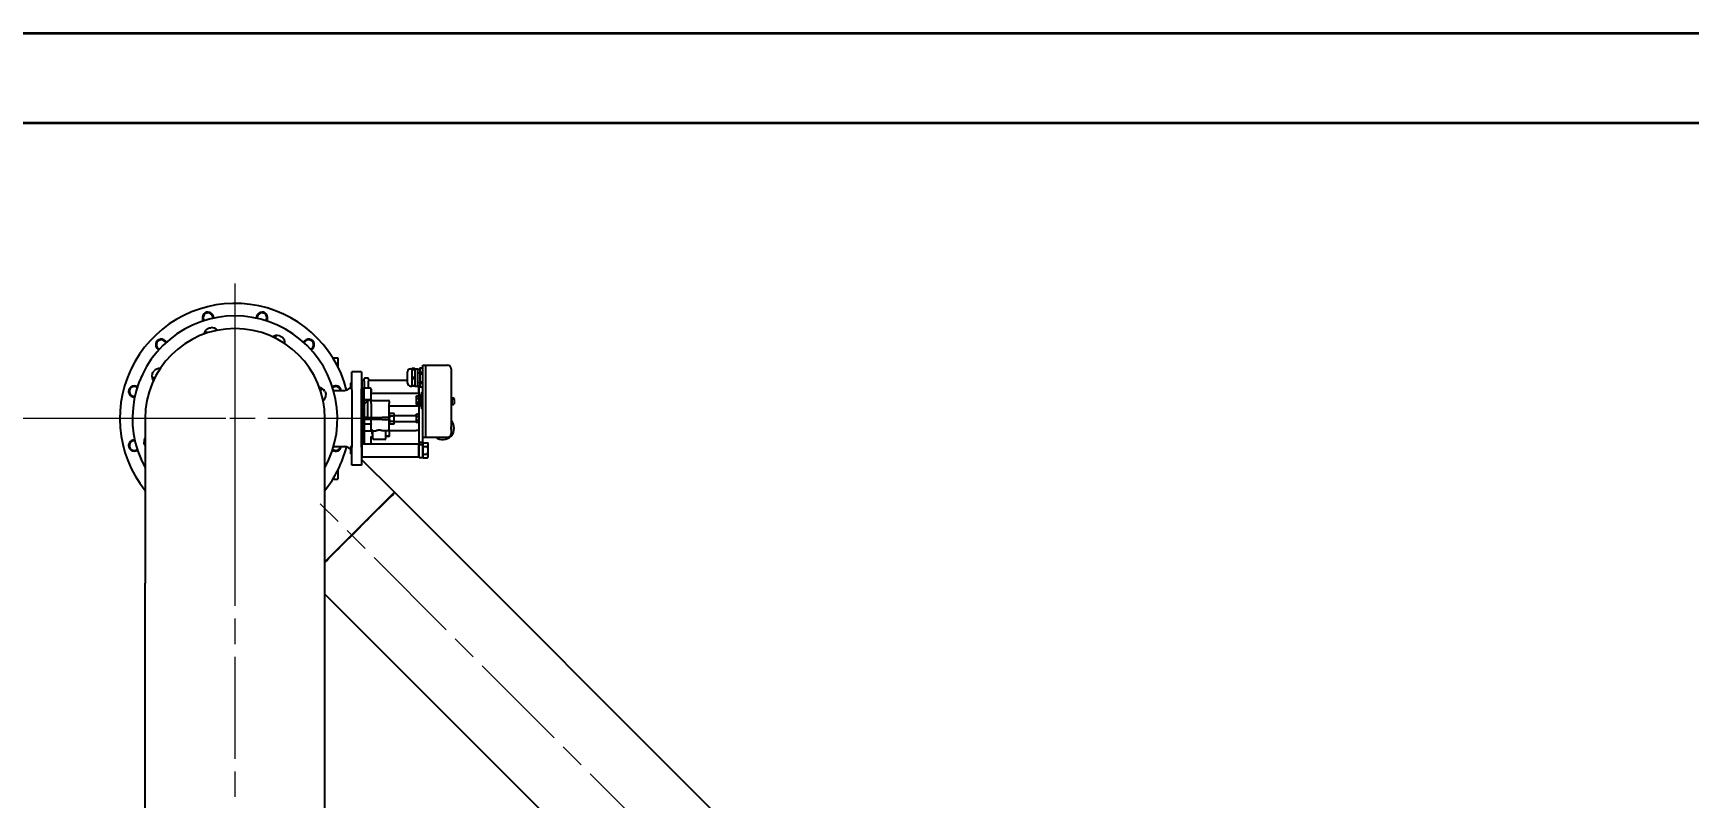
# Model space of a CAD drawing. Header units: millimetres. Extents: x 0 to 14850, y -38768 to 10500.
# Drawn here: x 1427 to 3728, y 9437 to 10500 of the extents above; entities that cross this region are included whole.
import ezdxf

# ---------------------------------------------------------------- set-up
doc = ezdxf.new("R2010")
doc.units = ezdxf.units.MM
doc.header["$LTSCALE"] = 25
doc.linetypes.add('CHAIN', pattern=[0.3543, 0.2362, -0.0295, 0.0591, -0.0295])
doc.layers.get('0').update_dxf_attribs({"lineweight": 18})
for name, color, linetype, lineweight in [('Border', 7, 'Continuous', 35), ('Center Mark', 7, 'Continuous', 18), ('Centerline', 7, 'Continuous', 18), ('Dimension', 7, 'Continuous', 18), ('Visible', 7, 'Continuous', 25)]:
    doc.layers.add(name, color=color, linetype=linetype, lineweight=lineweight)
doc.styles.add('Title', font='arial.ttf')
doc.dimstyles.new('Default - Method 2b', dxfattribs={"dimscale": 25, "dimtxt": 3, "dimasz": 2.5, "dimexe": 3, "dimexo": 0.5, "dimgap": 0.7, "dimtad": 0, "dimtoh": 1, "dimdec": 1, "dimrnd": 1e-08, "dimtxsty": 'Title', "dimcen": 0.09, "dimdle": 10, "dimclrd": 256, "dimclre": 256, "dimclrt": 7, "dimadec": 0, "dimazin": 2, "dimtfac": 0.833333, "dimtdec": 1, "dimtmove": 0, "dimatfit": 3, "dimfxl": 1, "dimtolj": 1, "dimlwd": -1, "dimlwe": -1, "dimarcsym": 0})

# ---------------------------------------------------------------- blocks, each defined once
blk = doc.blocks.new('Borders Bigadan Border')
at = {"layer": 'Border'}
for p, q in [((0, 420), (594, 420)), ((589, 415), (20, 415))]:
    blk.add_line(p, q, dxfattribs=at)
blk = doc.blocks.new('*D72')
at = {"layer": 'Defpoints', "color": 0, "transparency": 16777216}
for p in [(707.7, 9964.4), (1707.7, 9964.4), (2856.2, 8494.4)]:
    blk.add_point(p, dxfattribs=at)
at = {"layer": 'Dimension', "transparency": 16777216}
for p, q in [((1695.2, 9964.4), (632.7, 9964.4)), ((707.7, 9901.9), (707.7, 9355.3)), ((707.7, 8556.9), (707.7, 9103.6)), ((2843.7, 8494.4), (632.7, 8494.4))]:
    blk.add_line(p, q, dxfattribs=at)
for points in [[(697.3, 9901.9), (718.1, 9901.9), (707.7, 9964.4)], [(697.3, 8556.9), (718.1, 8556.9), (707.7, 8494.4)]]:
    blk.add_solid(points, dxfattribs=at)
at = {"layer": 'Dimension', "color": 7, "transparency": 16777216, "insert": (746, 9121.1), "char_height": 75, "attachment_point": 7, "rotation": 90, "style": 'Title'}
blk.add_mtext('\\A1;1470', dxfattribs=at)

msp = doc.modelspace()

# ---------------------------------------------------------------- linework, layer by layer
at = {"layer": 'Center Mark', "linetype": 'CHAIN', "ltscale": 23.990969}
for p, q in [((1707.69, 10151.93), (1707.69, 9776.93)), ((1895.19, 9964.43), (1520.19, 9964.43))]:
    msp.add_line(p, q, dxfattribs=at)
at = {"layer": 'Centerline', "linetype": 'CHAIN', "ltscale": 23.990969}
for p, q in [((1707.69, 10058.24), (1707.69, 8231.93)), ((2752.51, 8919.6), (1826.09, 9846.04))]:
    msp.add_line(p, q, dxfattribs=at)
at = {"layer": 'Visible'}
for p, q in [((1843.78, 10048.58), (1850.69, 10048.58)), ((1850.69, 10048.58), (1850.69, 10036.2)), ((1964.69, 10034.63), (1964.69, 10034.75)), ((1964.69, 10034.75), (1968.69, 10034.75)), ((1964.69, 10034.63), (1964.69, 10028.58)), ((1964.69, 10034.63), (1968.69, 10034.63)), ((1968.69, 9945.93), (1968.69, 10038.47)), ((1968.69, 10038.47), (1973.19, 10038.47)), ((1973.19, 9938.37), (1973.19, 10038.57)), ((1973.19, 10038.57), (2003.19, 10038.57)), ((1868.69, 10013.55), (1869.77, 10014.63)), ((1868.69, 10008.16), (1868.69, 10013.55)), ((1869.77, 10014.63), (1869.77, 10010.54)), ((1870.19, 10014.63), (1869.77, 10014.63)), ((1870.19, 10017.82), (1870.19, 10029.43)), ((1883.69, 10029.43), (1870.19, 10029.43)), ((1870.19, 10004.16), (1870.19, 10017.82)), ((1883.69, 10029.43), (1883.69, 10017.82)), ((1883.69, 10017.82), (1883.69, 10004.16)), ((1883.69, 10017.13), (1884.19, 10017.63)), ((1884.19, 10017.63), (1884.19, 10006.8)), ((1884.19, 10017.63), (1887.19, 10017.63)), ((1887.19, 10016.4), (1887.19, 10019.63)), ((1887.19, 10016.4), (1887.19, 10006.43)), ((1892.19, 10020.63), (1888.19, 10020.63)), ((1893.19, 10019.63), (1893.19, 10016.4)), ((1893.19, 10017.63), (1947.69, 10017.63)), ((1893.19, 10006.43), (1893.19, 10016.4)), ((1947.69, 10013.5), (1947.69, 10029.5)), ((1951.69, 10033.5), (1953.69, 10033.5)), ((1957.69, 10033.74), (1953.69, 10033.74)), ((1953.69, 10033.74), (1953.69, 10033.48)), ((1953.69, 10033.48), (1953.69, 10033.23)), ((1957.69, 10033.23), (1953.69, 10033.23)), ((1953.69, 10032.01), (1953.69, 10033.23)), ((1957.69, 10032.01), (1953.69, 10032.01)), ((1953.69, 10032.01), (1953.69, 10027.02)), ((1953.69, 10027.02), (1953.69, 10022.03)), ((1953.69, 10022.03), (1957.69, 10022.03)), ((1953.69, 10022.03), (1953.69, 10019.76)), ((1957.69, 10019.76), (1953.69, 10019.76)), ((1953.69, 10019.76), (1953.69, 10015.03)), ((1953.69, 10015.03), (1953.69, 10010.3)), ((1957.69, 10033.74), (1957.69, 10033.48)), ((1957.69, 10033.5), (1961.69, 10033.5)), ((1957.69, 10033.48), (1957.69, 10033.23)), ((1957.69, 10032.01), (1957.69, 10033.23)), ((1957.69, 10032.01), (1957.69, 10027.02)), ((1957.69, 10027.02), (1957.69, 10022.03)), ((1957.69, 10022.03), (1957.69, 10019.76)), ((1957.69, 10019.76), (1957.69, 10015.03)), ((1957.69, 10015.03), (1957.69, 10010.3)), ((1961.69, 10009.5), (1961.69, 10033.5)), ((1961.69, 10032.75), (1964.69, 10032.75)), ((1964.69, 10026.56), (1964.69, 10028.58)), ((1964.69, 10028.58), (1968.69, 10028.58)), ((1964.69, 10026.56), (1964.69, 10015.34)), ((1964.69, 10026.56), (1968.69, 10026.56)), ((1964.69, 10015.34), (1968.69, 10015.34)), ((1964.69, 10013.43), (1964.69, 10015.34)), ((1964.69, 10013.43), (1968.69, 10013.43)), ((1964.69, 10013.43), (1964.69, 10008.26)), ((2008.19, 10033.57), (2008.19, 9943.37)), ((1844.75, 10003.43), (1860.19, 10003.43)), ((1870.19, 10004.16), (1870.19, 9924.7)), ((1883.69, 10004.93), (1884.23, 10006.93)), ((1883.69, 9924.7), (1883.69, 10004.16)), ((1884.23, 10006.93), (1884.23, 9929.24)), ((1884.23, 10006.93), (1886.69, 10006.93)), ((1886.69, 10006.93), (1886.69, 9929.24)), ((1895.69, 10006.43), (1886.69, 10006.43)), ((1895.69, 9990.43), (1886.69, 9990.43)), ((1887.19, 9990.43), (1887.19, 9988.43)), ((1887.19, 9984.43), (1892.19, 9989.43)), ((1887.19, 9984.43), (1887.19, 9988.43)), ((1892.19, 9989.43), (1888.19, 9989.43)), ((1892.19, 9965.93), (1892.19, 9989.43)), ((1898.19, 9989.43), (1892.19, 9989.43)), ((1896.69, 10005.43), (1896.69, 9991.43)), ((1897.19, 10005.28), (1896.69, 10005.28)), ((1897.19, 10005.28), (1897.19, 10001.28)), ((1897.19, 9993.43), (1897.19, 10001.28)), ((1897.19, 9999.63), (1963.19, 9999.63)), ((1897.19, 9989.43), (1897.19, 9993.43)), ((1897.19, 9985.23), (1897.19, 9988.43)), ((1898.19, 9989.43), (1921.19, 9989.43)), ((1922.19, 9988.43), (1922.19, 9985.23)), ((1951.69, 10009.5), (1953.69, 10009.5)), ((1953.69, 10010.3), (1957.69, 10010.3)), ((1953.69, 10009.25), (1953.69, 10010.3)), ((1957.69, 10009.25), (1953.69, 10009.25)), ((1957.69, 10009.25), (1957.69, 10010.3)), ((1957.69, 10009.5), (1961.69, 10009.5)), ((1959.69, 9994.46), (1960.14, 9995.24)), ((1959.69, 9994.46), (1959.69, 9993.79)), ((1959.69, 9993.79), (1959.69, 9989.46)), ((1959.69, 9989.46), (1959.69, 9985.13)), ((1963.19, 9995.24), (1960.14, 9995.24)), ((1963.19, 9992.35), (1960.14, 9992.35)), ((1961.69, 10010.25), (1964.69, 10010.25)), ((1963.19, 9999.63), (1963.19, 10010.25)), ((1963.69, 10000.13), (1963.19, 9999.63)), ((1963.19, 9995.24), (1963.19, 9993.79)), ((1963.19, 9994.46), (1963.69, 9994.46)), ((1963.19, 9993.79), (1963.19, 9992.35)), ((1963.19, 9992.35), (1963.19, 9989.46)), ((1963.19, 9989.46), (1963.19, 9986.58)), ((1963.69, 9993.85), (1963.69, 10010.25)), ((1963.69, 9991.87), (1963.69, 9993.85)), ((1963.69, 9968.82), (1963.69, 9991.87)), ((1964.69, 10008.26), (1968.69, 10008.26)), ((1964.69, 10008.25), (1964.69, 10008.26)), ((1964.69, 10008.25), (1968.69, 10008.25)), ((1967.49, 9978.03), (1967.49, 10001.03)), ((1967.49, 10001.03), (1968.69, 10001.03)), ((2009.19, 9993.47), (2008.19, 9993.47)), ((2009.19, 9993.47), (2009.19, 9983.47)), ((2009.19, 9992.97), (2011.19, 9992.97)), ((2010.39, 9992.14), (2010.39, 9991.08)), ((2010.39, 9992.14), (2011.19, 9992.14)), ((2011.19, 9991.08), (2010.39, 9991.08)), ((2012.19, 9991.97), (2012.19, 9991.42)), ((2012.19, 9990.36), (2012.19, 9991.42)), ((2012.19, 9990.36), (2012.19, 9984.97)), ((1886.69, 9981.43), (1887.19, 9981.43)), ((1887.19, 9984.43), (1887.19, 9965.93)), ((1892.19, 9965.93), (1897.19, 9965.93)), ((1897.19, 9985.23), (1897.19, 9980.46)), ((1897.19, 9980.46), (1897.19, 9965.93)), ((1898.19, 9965.93), (1897.19, 9965.93)), ((1898.19, 9965.93), (1912.19, 9965.93)), ((1922.19, 9965.93), (1912.19, 9965.93)), ((1921.91, 9981.96), (1921.91, 9981.96)), ((1922.19, 9982.97), (1922.19, 9985.23)), ((1922.19, 9965.93), (1922.19, 9982.97)), ((1922.19, 9981.96), (1959.69, 9981.96)), ((1922.19, 9970.93), (1922.78, 9971.94)), ((1922.19, 9962.93), (1922.19, 9965.93)), ((1922.78, 9971.94), (1928.41, 9971.94)), ((1922.78, 9968.18), (1928.41, 9968.18)), ((1928.99, 9970.93), (1928.41, 9971.94)), ((1928.99, 9970.06), (1928.99, 9970.93)), ((1928.99, 9964.43), (1928.99, 9970.06)), ((1928.99, 9968.43), (1959.69, 9968.43)), ((1959.69, 9985.13), (1959.69, 9984.46)), ((1959.69, 9984.46), (1960.14, 9983.69)), ((1959.69, 9969.43), (1960.14, 9970.21)), ((1959.69, 9969.43), (1959.69, 9968.76)), ((1959.69, 9968.76), (1959.69, 9964.43)), ((1963.19, 9986.58), (1960.14, 9986.58)), ((1963.19, 9983.69), (1960.14, 9983.69)), ((1963.19, 9970.21), (1960.14, 9970.21)), ((1963.19, 9967.32), (1960.14, 9967.32)), ((1963.19, 9986.58), (1963.19, 9985.13)), ((1963.19, 9985.13), (1963.19, 9983.69)), ((1963.19, 9984.46), (1963.69, 9984.46)), ((1963.19, 9970.21), (1963.19, 9968.76)), ((1963.19, 9969.43), (1963.69, 9969.43)), ((1963.19, 9968.76), (1963.19, 9967.32)), ((1963.19, 9967.32), (1963.19, 9964.43)), ((1963.69, 9966.84), (1963.69, 9968.82)), ((1963.69, 9931.2), (1963.69, 9966.84)), ((1967.49, 9978.03), (1968.69, 9978.03)), ((2009.19, 9983.47), (2008.19, 9983.47)), ((2009.19, 9983.97), (2011.19, 9983.97)), ((1582.69, 9964.43), (1582.69, 9735.43)), ((1832.69, 9735.43), (1832.69, 9964.43)), ((1886.69, 9947.43), (1887.19, 9947.43)), ((1887.19, 9962.93), (1888.19, 9962.93)), ((1887.19, 9962.93), (1887.19, 9960.33)), ((1887.19, 9960.33), (1887.19, 9955.33)), ((1887.19, 9955.33), (1887.19, 9948.43)), ((1887.19, 9948.43), (1887.19, 9943.63)), ((1887.19, 9943.63), (1887.19, 9934.01)), ((1897.19, 9962.93), (1888.19, 9962.93)), ((1896.19, 9956.33), (1888.19, 9956.33)), ((1888.19, 9947.43), (1896.19, 9947.43)), ((1897.19, 9956.33), (1896.19, 9956.33)), ((1896.19, 9947.43), (1897.93, 9947.43)), ((1912.19, 9962.93), (1897.19, 9962.93)), ((1897.19, 9957.06), (1897.19, 9962.93)), ((1897.19, 9957.06), (1897.19, 9956.33)), ((1897.19, 9948.43), (1897.19, 9955.33)), ((1898.38, 9947.43), (1897.93, 9947.43)), ((1898.19, 9945.29), (1898.19, 9946.43)), ((1898.19, 9942.85), (1898.19, 9942.86)), ((1899.19, 9947.43), (1904.07, 9947.43)), ((1899.19, 9936.63), (1899.19, 9947.43)), ((1912.19, 9962.93), (1922.19, 9962.93)), ((1921.19, 9947.43), (1912.32, 9947.43)), ((1917.19, 9936.63), (1917.19, 9947.43)), ((1922.19, 9948.43), (1922.19, 9962.93)), ((1922.19, 9957.93), (1922.78, 9956.93)), ((1922.19, 9946.7), (1922.19, 9948.43)), ((1922.19, 9947.96), (1959.69, 9947.96)), ((1922.19, 9946.7), (1922.19, 9940.82)), ((1922.78, 9960.68), (1928.41, 9960.68)), ((1922.78, 9956.93), (1928.41, 9956.93)), ((1928.99, 9957.93), (1928.41, 9956.93)), ((1928.99, 9958.8), (1928.99, 9964.43)), ((1928.99, 9960.43), (1959.69, 9960.43)), ((1928.99, 9957.93), (1928.99, 9958.8)), ((1959.69, 9964.43), (1959.69, 9960.1)), ((1959.69, 9960.1), (1959.69, 9959.43)), ((1959.69, 9959.43), (1960.14, 9958.66)), ((1963.19, 9961.55), (1960.14, 9961.55)), ((1963.19, 9958.66), (1960.14, 9958.66)), ((1963.19, 9964.43), (1963.19, 9961.55)), ((1963.19, 9961.55), (1963.19, 9960.1)), ((1963.19, 9960.1), (1963.19, 9958.66)), ((1963.19, 9959.43), (1963.69, 9959.43)), ((1968.69, 9931.2), (1968.69, 9945.93)), ((1844.75, 9925.43), (1860.19, 9925.43)), ((1868.69, 9925.16), (1869.77, 9926.24)), ((1868.69, 9915.31), (1868.69, 9925.16)), ((1869.77, 9926.24), (1869.77, 9914.24)), ((1870.19, 9926.24), (1869.77, 9926.24)), ((1870.19, 9911.04), (1870.19, 9924.7)), ((1883.69, 9928.74), (1884.19, 9929.24)), ((1883.69, 9924.7), (1883.69, 9911.04)), ((1884.19, 9929.24), (1884.19, 9911.24)), ((1884.19, 9929.24), (1963.19, 9929.24)), ((1887.19, 9938.43), (1886.69, 9938.43)), ((1887.19, 9934.01), (1887.19, 9929.24)), ((1897.19, 9934.01), (1897.19, 9939.45)), ((1897.19, 9929.24), (1897.19, 9934.01)), ((1899.19, 9939.43), (1898.19, 9939.43)), ((1915.99, 9935.43), (1900.39, 9935.43)), ((1921.19, 9939.79), (1917.19, 9939.79)), ((1921.19, 9939.43), (1917.19, 9939.43)), ((1922.19, 9940.82), (1922.19, 9940.43)), ((1963.19, 9911.24), (1963.19, 9929.24)), ((1963.69, 9928.74), (1963.19, 9929.24)), ((1963.69, 9931.2), (1963.69, 9928.37)), ((1968.69, 9931.2), (1963.69, 9931.2)), ((1963.69, 9909.98), (1963.69, 9928.37)), ((1963.69, 9928.37), (1968.69, 9928.37)), ((1968.69, 9938.47), (1973.19, 9938.47)), ((1968.69, 9928.37), (1968.69, 9931.2)), ((1969.29, 9929.24), (1968.69, 9929.24)), ((1968.69, 9913.87), (1968.69, 9928.37)), ((1969.29, 9930.63), (1975.39, 9930.63)), ((1969.29, 9928.03), (1969.29, 9930.63)), ((1969.29, 9925.43), (1969.29, 9928.03)), ((1969.29, 9925.43), (1975.39, 9925.43)), ((1969.29, 9920.24), (1969.29, 9925.43)), ((1969.29, 9915.04), (1969.29, 9920.24)), ((1973.19, 9938.37), (2003.19, 9938.37)), ((1976.19, 9929.24), (1975.39, 9930.63)), ((1976.19, 9928.03), (1976.19, 9929.24)), ((1976.19, 9920.24), (1976.19, 9928.03)), ((1976.19, 9912.44), (1976.19, 9920.24)), ((1868.69, 9915.31), (1869.77, 9914.24)), ((1870.19, 9914.24), (1869.77, 9914.24)), ((1870.19, 9899.43), (1870.19, 9911.04)), ((1883.69, 9899.43), (1870.19, 9899.43)), ((1883.69, 9911.74), (1884.19, 9911.24)), ((1883.69, 9911.04), (1883.69, 9899.43)), ((1929.78, 9861.35), (1883.69, 9907.44)), ((1884.19, 9911.24), (1963.19, 9911.24)), ((1963.69, 9911.74), (1963.19, 9911.24)), ((1968.69, 9909.98), (1963.69, 9909.98)), ((1968.69, 9909.98), (1968.69, 9913.87)), ((1969.29, 9911.24), (1968.69, 9911.24)), ((1969.29, 9915.04), (1975.39, 9915.04)), ((1969.29, 9912.44), (1969.29, 9915.04)), ((1969.29, 9909.85), (1969.29, 9912.44)), ((1969.29, 9909.85), (1975.39, 9909.85)), ((1976.19, 9911.24), (1975.39, 9909.85)), ((1976.19, 9911.24), (1976.19, 9912.44)), ((1843.78, 9880.28), (1850.69, 9880.28)), ((1850.69, 9892.66), (1850.69, 9880.28)), ((1929.2, 9861.93), (1832.69, 9765.42)), ((1929.78, 9861.35), (1929.2, 9861.93)), ((2767.82, 9023.3), (1929.78, 9861.35)), ((1582.69, 8294.43), (1582.69, 9735.43)), ((1832.69, 8294.43), (1832.69, 9735.43)), ((2648.81, 8904.29), (1832.69, 9720.42))]:
    msp.add_line(p, q, dxfattribs=at)
for centre, radius, start, end in [((1707.69, 9964.43), 160, 14.23381, 218.62483), ((1707.69, 9964.43), 142.5, 331.30559, 208.69441), ((1670.17, 10104.49), 7.77, 354.77814, 215.22186), ((1670.17, 10104.49), 6.77, 352.09025, 217.90975), ((1745.22, 10104.49), 7.77, 324.77814, 185.22186), ((1745.22, 10104.49), 6.77, 322.09025, 187.90975), ((1707.69, 9964.43), 125, 0, 180), ((1675.17, 10079.94), 10.75, 118.64792, 170.25992), ((1661.77, 10075.3), 11, 47.21985, 67.68324), ((1675.17, 10079.94), 10.75, 41.19688, 92.80888), ((1605.16, 10066.96), 7.77, 24.77814, 245.22186), ((1605.16, 10066.96), 6.77, 22.09025, 247.90975), ((1766.37, 10069.11), 10.75, 73.64792, 125.25992), ((1753.62, 10075.3), 11, 2.21985, 22.68324), ((1766.37, 10069.11), 10.75, 356.19688, 47.80888), ((1810.23, 10066.96), 7.77, 294.77814, 155.22186), ((1810.23, 10066.96), 6.77, 292.09025, 157.90975), ((2003.19, 10033.57), 5, 0, 90), ((1603.02, 10023.11), 10.75, 163.64792, 215.25992), ((1596.83, 10010.35), 11, 92.21985, 112.68324), ((1603.02, 10023.11), 10.75, 86.19688, 137.80888), ((1860.19, 10013.43), 10, 270, 0), ((1888.19, 10019.63), 1, 90, 180), ((1892.19, 10019.63), 1, 0, 90), ((1951.69, 10029.5), 4, 90, 180), ((1951.69, 10013.5), 4, 180, 270), ((1567.64, 10001.96), 7.77, 54.77814, 275.22186), ((1567.64, 10001.96), 6.77, 52.09025, 277.90975), ((1823.2, 9996.96), 10.75, 28.64792, 80.25991), ((1818.56, 10010.35), 11, 317.21985, 337.68324), ((1823.2, 9996.96), 10.75, 311.19688, 2.80888), ((1847.75, 10001.96), 7.77, 10.91048, 125.22186), ((1847.75, 10001.96), 6.77, 12.54568, 127.90975), ((1888.19, 9988.43), 1, 90, 180), ((1895.69, 10005.43), 1, 0, 90), ((1895.69, 9991.43), 1, 270, 0), ((1898.19, 9988.43), 1, 90, 180), ((1921.19, 9988.43), 1, 0, 90), ((1995.19, 9989.53), 30, 157.45969, 165.06987), ((2011.19, 9991.97), 1, 0, 90), ((1995.19, 9989.53), 30, 194.93013, 202.54031), ((2011.19, 9984.97), 1, 270, 0), ((1888.19, 9955.33), 1, 90, 180), ((1888.19, 9948.43), 1, 180, 270), ((1896.19, 9955.33), 1, 0, 90), ((1896.19, 9948.43), 1, 270, 0), ((1899.19, 9946.43), 1, 90, 102.8426), ((1921.19, 9948.43), 1, 270, 0), ((1996.31, 9950.96), 16, 231.89709, 42.03948), ((2003.19, 9943.37), 5, 270, 0), ((1996.31, 9950.96), 12, 351.99043, 8.00957), ((1567.64, 9926.9), 7.77, 84.77814, 305.22186), ((1567.64, 9926.9), 6.77, 82.09025, 307.90975), ((1592.19, 9931.9), 10.75, 152.01604, 182.80888), ((1707.69, 9964.43), 160, 321.37517, 345.76619), ((1847.75, 9926.9), 7.77, 234.77814, 349.08952), ((1847.75, 9926.9), 6.77, 232.09025, 347.45432), ((1860.19, 9915.43), 10, 31.78833, 90), ((1898.19, 9938.43), 1, 90, 180), ((1900.39, 9936.63), 1.2, 180, 270), ((1915.99, 9936.63), 1.2, 270, 0), ((1921.19, 9940.43), 1, 270, 0)]:
    msp.add_arc(centre, radius, start, end, dxfattribs=at)
for centre, major_axis, ratio, start_param, end_param in [((1995.19, 9989.58), (-29.98, 0), 0.9991715, 6.0235233, 6.5428473), ((1995.19, 9989.49), (-29.98, 0), 0.9991715, 6.2816228, 6.5412593), ((1914.94, 9964.96), (0, 17), 0.8660254, 5.9285829, 5.9286361), ((1959.69, 9964.96), (0, 17), 0.8660254, 6.2828774, 6.2831853), ((1870.28, 9801.84), (59.5, 59.5), 0.0040797, 0, 2.2503888)]:
    msp.add_ellipse(centre, major_axis=major_axis, ratio=ratio, start_param=start_param, end_param=end_param, dxfattribs=at)
for points, knots in [([(1670.01, 10089.37), (1670.29, 10089.53), (1670.58, 10089.67), (1671.72, 10090.16), (1672.6, 10090.42), (1673.89, 10090.62), (1674.26, 10090.66), (1674.64, 10090.68)], [-2.19527918, -2.19527918, -2.19527918, -2.19527918, -2.09934923, -2.09934923, -1.8229843, -1.8229843, -1.70977025, -1.70977025, -1.70977025, -1.70977025]), ([(1769.4, 10079.42), (1769.7, 10079.33), (1770, 10079.23), (1771.16, 10078.78), (1771.97, 10078.33), (1773.02, 10077.57), (1773.31, 10077.33), (1773.59, 10077.07)], [-2.19527918, -2.19527918, -2.19527918, -2.19527918, -2.09934923, -2.09934923, -1.8229843, -1.8229843, -1.70977025, -1.70977025, -1.70977025, -1.70977025]), ([(1592.7, 10026.13), (1592.79, 10026.44), (1592.9, 10026.74), (1593.35, 10027.9), (1593.8, 10028.71), (1594.56, 10029.75), (1594.8, 10030.05), (1595.05, 10030.33)], [-2.19527918, -2.19527918, -2.19527918, -2.19527918, -2.09934923, -2.09934923, -1.8229843, -1.8229843, -1.70977025, -1.70977025, -1.70977025, -1.70977025]), ([(1832.64, 10002.12), (1832.79, 10001.84), (1832.93, 10001.55), (1833.42, 10000.41), (1833.68, 9999.52), (1833.88, 9998.24), (1833.92, 9997.86), (1833.94, 9997.49)], [-2.19527918, -2.19527918, -2.19527918, -2.19527918, -2.09934923, -2.09934923, -1.8229843, -1.8229843, -1.70977025, -1.70977025, -1.70977025, -1.70977025]), ([(1966.22, 9997.27), (1966.21, 9997.27), (1966.21, 9997.27), (1966.21, 9997.25), (1966.21, 9997.24), (1966.21, 9997.23)], [3.15247136, 3.15247136, 3.15247136, 3.15247136, 3.2661093, 3.2661093, 3.31819605, 3.31819605, 3.31819605, 3.31819605]), ([(2011.19, 9992.14), (2011.32, 9992.14), (2011.46, 9992.12), (2011.69, 9992.05), (2011.81, 9992), (2011.99, 9991.87), (2012.07, 9991.78), (2012.17, 9991.62), (2012.19, 9991.51), (2012.19, 9991.42)], [0, 0, 0, 0, 0.0368272, 0.0368272, 0.07392141, 0.07392141, 0.11143494, 0.11143494, 0.14950916, 0.14950916, 0.14950916, 0.14950916]), ([(2012.19, 9990.36), (2012.19, 9990.45), (2012.17, 9990.56), (2012.07, 9990.72), (2011.99, 9990.81), (2011.81, 9990.93), (2011.69, 9990.99), (2011.46, 9991.06), (2011.32, 9991.08), (2011.19, 9991.08)], [0.45045907, 0.45045907, 0.45045907, 0.45045907, 0.48853329, 0.48853329, 0.52604682, 0.52604682, 0.56314103, 0.56314103, 0.59996823, 0.59996823, 0.59996823, 0.59996823]), ([(1959.69, 9981.96), (1961.58, 9981.96), (1962.91, 9981.96), (1963.62, 9981.96), (1963.66, 9981.96), (1963.69, 9981.96)], [0, 0, 0, 0, 1.1311275, 1.1311275, 1.195108, 1.195108, 1.195108, 1.195108]), ([(1966.22, 9981.89), (1966.21, 9981.86), (1966.21, 9981.83), (1966.21, 9981.82), (1966.21, 9981.81), (1966.21, 9981.81), (1966.21, 9981.81)], [-0.11363795, -0.11363795, -0.11363795, -0.11363795, 0, 0, 0, 0.03134099, 0.03134099, 0.03134099, 0.03134099]), ([(1898.97, 9947.41), (1898.82, 9947.37), (1898.67, 9947.3), (1898.34, 9947.01), (1898.19, 9946.75), (1898.19, 9946.43)], [-1.70486799, -1.70486799, -1.70486799, -1.70486799, -1.50045954, -1.50045954, -1.19630796, -1.19630796, -1.19630796, -1.19630796]), ([(1899.19, 9948.43), (1898.92, 9948.15), (1898.59, 9947.82), (1898.4, 9947.46), (1898.39, 9947.45), (1898.38, 9947.43)], [0, 0, 0, 0, 0.11756282, 0.11756282, 0.12200277, 0.12200277, 0.12200277, 0.12200277]), ([(1898.38, 9947.43), (1898.42, 9947.43), (1898.45, 9947.43), (1898.63, 9947.43), (1898.81, 9947.42), (1898.94, 9947.42), (1898.96, 9947.41), (1898.98, 9947.41), (1898.98, 9947.41), (1898.97, 9947.41), (1898.97, 9947.41), (1898.97, 9947.41)], [1.03791582, 1.03791582, 1.03791582, 1.03791582, 1.06177478, 1.06177478, 1.16965079, 1.16965079, 1.20998835, 1.20998835, 1.23501266, 1.23501266, 1.23887704, 1.23887704, 1.23887704, 1.23887704]), ([(1908.19, 9948.43), (1907.53, 9948.21), (1906.81, 9947.97), (1905.39, 9947.58), (1904.69, 9947.43), (1904.07, 9947.43)], [0, 0, 0, 0, 0.21030039, 0.21030039, 0.42060078, 0.42060078, 0.42060078, 0.42060078]), ([(1912.19, 9947.43), (1911.6, 9947.45), (1910.95, 9947.59), (1909.58, 9947.97), (1908.86, 9948.21), (1908.19, 9948.43)], [0.87061981, 0.87061981, 0.87061981, 0.87061981, 1.06716834, 1.06716834, 1.27746873, 1.27746873, 1.27746873, 1.27746873]), ([(1963.69, 9947.96), (1963.52, 9947.96), (1963.31, 9947.96), (1962.31, 9947.96), (1961.18, 9947.96), (1959.69, 9947.96)], [0.5197314, 0.5197314, 0.5197314, 0.5197314, 0.8497329, 0.8497329, 1.748072, 1.748072, 1.748072, 1.748072]), ([(1582.69, 9926.86), (1582.56, 9927.1), (1582.44, 9927.35), (1581.96, 9928.45), (1581.71, 9929.34), (1581.51, 9930.62), (1581.47, 9931), (1581.45, 9931.38)], [-2.18278854, -2.18278854, -2.18278854, -2.18278854, -2.09934923, -2.09934923, -1.8229843, -1.8229843, -1.70977025, -1.70977025, -1.70977025, -1.70977025]), ([(1922.19, 9940.82), (1922.19, 9940.69), (1922.17, 9940.54), (1922.07, 9940.31), (1921.99, 9940.18), (1921.81, 9940), (1921.69, 9939.92), (1921.46, 9939.82), (1921.32, 9939.79), (1921.19, 9939.79)], [-0.15008508, -0.15008508, -0.15008508, -0.15008508, -0.11170252, -0.11170252, -0.07390859, -0.07390859, -0.03672327, -0.03672327, 0, 0, 0, 0])]:
    msp.add_open_spline(points, degree=3, knots=knots, dxfattribs=at)
for points, weights in [([(1960.14, 9995.24), (1959.69, 9994.46), (1959.69, 9993.79)], [1, 1.0379548493, 1]), ([(1959.69, 9993.79), (1959.69, 9993.12), (1960.14, 9992.35)], [1, 1.0379548493, 1]), ([(1960.14, 9992.35), (1959.69, 9990.8), (1959.69, 9989.46)], [1, 1.0379548493, 1]), ([(1959.69, 9989.46), (1959.69, 9988.12), (1960.14, 9986.58)], [1, 1.0379548493, 1]), ([(1892.19, 9965.93), (1889.42, 9965.93), (1887.19, 9965.93)], [1.00856519871, 1.0105592367, 1]), ([(1922.78, 9971.94), (1922.19, 9970.93), (1922.19, 9970.06)], [1, 1.0379548493, 1]), ([(1922.19, 9970.06), (1922.19, 9969.19), (1922.78, 9968.18)], [1, 1.0379548493, 1]), ([(1922.78, 9968.18), (1922.19, 9966.17), (1922.19, 9964.43)], [1, 1.0379548493, 1]), ([(1928.99, 9970.06), (1928.99, 9970.93), (1928.41, 9971.94)], [1, 1.0379548493, 1]), ([(1928.41, 9968.18), (1928.99, 9969.19), (1928.99, 9970.06)], [1, 1.0379548493, 1]), ([(1928.99, 9964.43), (1928.99, 9966.17), (1928.41, 9968.18)], [1, 1.0379548493, 1]), ([(1960.14, 9986.58), (1959.69, 9985.8), (1959.69, 9985.13)], [1, 1.0379548493, 1]), ([(1959.69, 9985.13), (1959.69, 9984.46), (1960.14, 9983.69)], [1, 1.0379548493, 1]), ([(1960.14, 9970.21), (1959.69, 9969.43), (1959.69, 9968.76)], [1, 1.0379548493, 1]), ([(1959.69, 9968.76), (1959.69, 9968.09), (1960.14, 9967.32)], [1, 1.0379548493, 1]), ([(1960.14, 9967.32), (1959.69, 9965.77), (1959.69, 9964.43)], [1, 1.0379548493, 1]), ([(1922.19, 9964.43), (1922.19, 9962.69), (1922.78, 9960.68)], [1, 1.0379548493, 1]), ([(1922.78, 9960.68), (1922.19, 9959.67), (1922.19, 9958.8)], [1, 1.0379548493, 1]), ([(1922.19, 9958.8), (1922.19, 9957.93), (1922.78, 9956.93)], [1, 1.0379548493, 1]), ([(1928.41, 9960.68), (1928.99, 9962.69), (1928.99, 9964.43)], [1, 1.0379548493, 1]), ([(1928.99, 9958.8), (1928.99, 9959.67), (1928.41, 9960.68)], [1, 1.0379548493, 1]), ([(1928.41, 9956.93), (1928.99, 9957.93), (1928.99, 9958.8)], [1, 1.0379548493, 1]), ([(1959.69, 9964.43), (1959.69, 9963.09), (1960.14, 9961.55)], [1, 1.0379548493, 1]), ([(1960.14, 9961.55), (1959.69, 9960.77), (1959.69, 9960.1)], [1, 1.0379548493, 1]), ([(1959.69, 9960.1), (1959.69, 9959.43), (1960.14, 9958.66)], [1, 1.0379548493, 1]), ([(1976.19, 9928.03), (1976.19, 9929.24), (1975.39, 9930.63)], [1, 1.0379548493, 1]), ([(1975.39, 9925.43), (1976.19, 9926.83), (1976.19, 9928.03)], [1, 1.0379548493, 1]), ([(1976.19, 9920.24), (1976.19, 9922.65), (1975.39, 9925.43)], [1, 1.0379548493, 1]), ([(1975.39, 9915.04), (1976.19, 9917.83), (1976.19, 9920.24)], [1, 1.0379548493, 1]), ([(1976.19, 9912.44), (1976.19, 9913.65), (1975.39, 9915.04)], [1, 1.0379548493, 1]), ([(1975.39, 9909.85), (1976.19, 9911.24), (1976.19, 9912.44)], [1, 1.0379548493, 1])]:
    msp.add_rational_spline(points, weights, degree=2, dxfattribs=at)
for points in [[(1898.91, 9942.86), (1898.46, 9943.8), (1898.19, 9944.63), (1898.19, 9945.29)], [(1899.19, 9942.37), (1899.09, 9942.52), (1899, 9942.69), (1898.91, 9942.86)], [(1912.32, 9947.43), (1912.28, 9947.43), (1912.24, 9947.43), (1912.19, 9947.43)]]:
    msp.add_open_spline(points, degree=3, dxfattribs=at)

# ---------------------------------------------------------------- block references
at = {"xscale": 25, "yscale": 25, "zscale": 25}
msp.add_blockref('Borders Bigadan Border', (0, 0), dxfattribs=at)

# ---------------------------------------------------------------- dimensions: what is measured, and where the dimension line sits
at = {"layer": 'Dimension'}
dim = msp.add_linear_dim(base=(707.69, 9964.43), p1=(2856.23, 8494.43), p2=(1707.69, 9964.43), angle=270, dimstyle='Default - Method 2b', override={"dimgap": 0.7, "dimtoh": 0, "dimdec": 1, "dimtol": 0, "dimlim": 0, "dimtp": 0, "dimtm": 0, "dimtdec": 1, "dimtofl": 0, "dimatfit": 1}, dxfattribs=at)
dim.commit()
dim.dimension.update_dxf_attribs({"geometry": '*D72', "text_midpoint": (707.69, 9229.43), "dimtype": 160})

doc.saveas('drawing.dxf')
